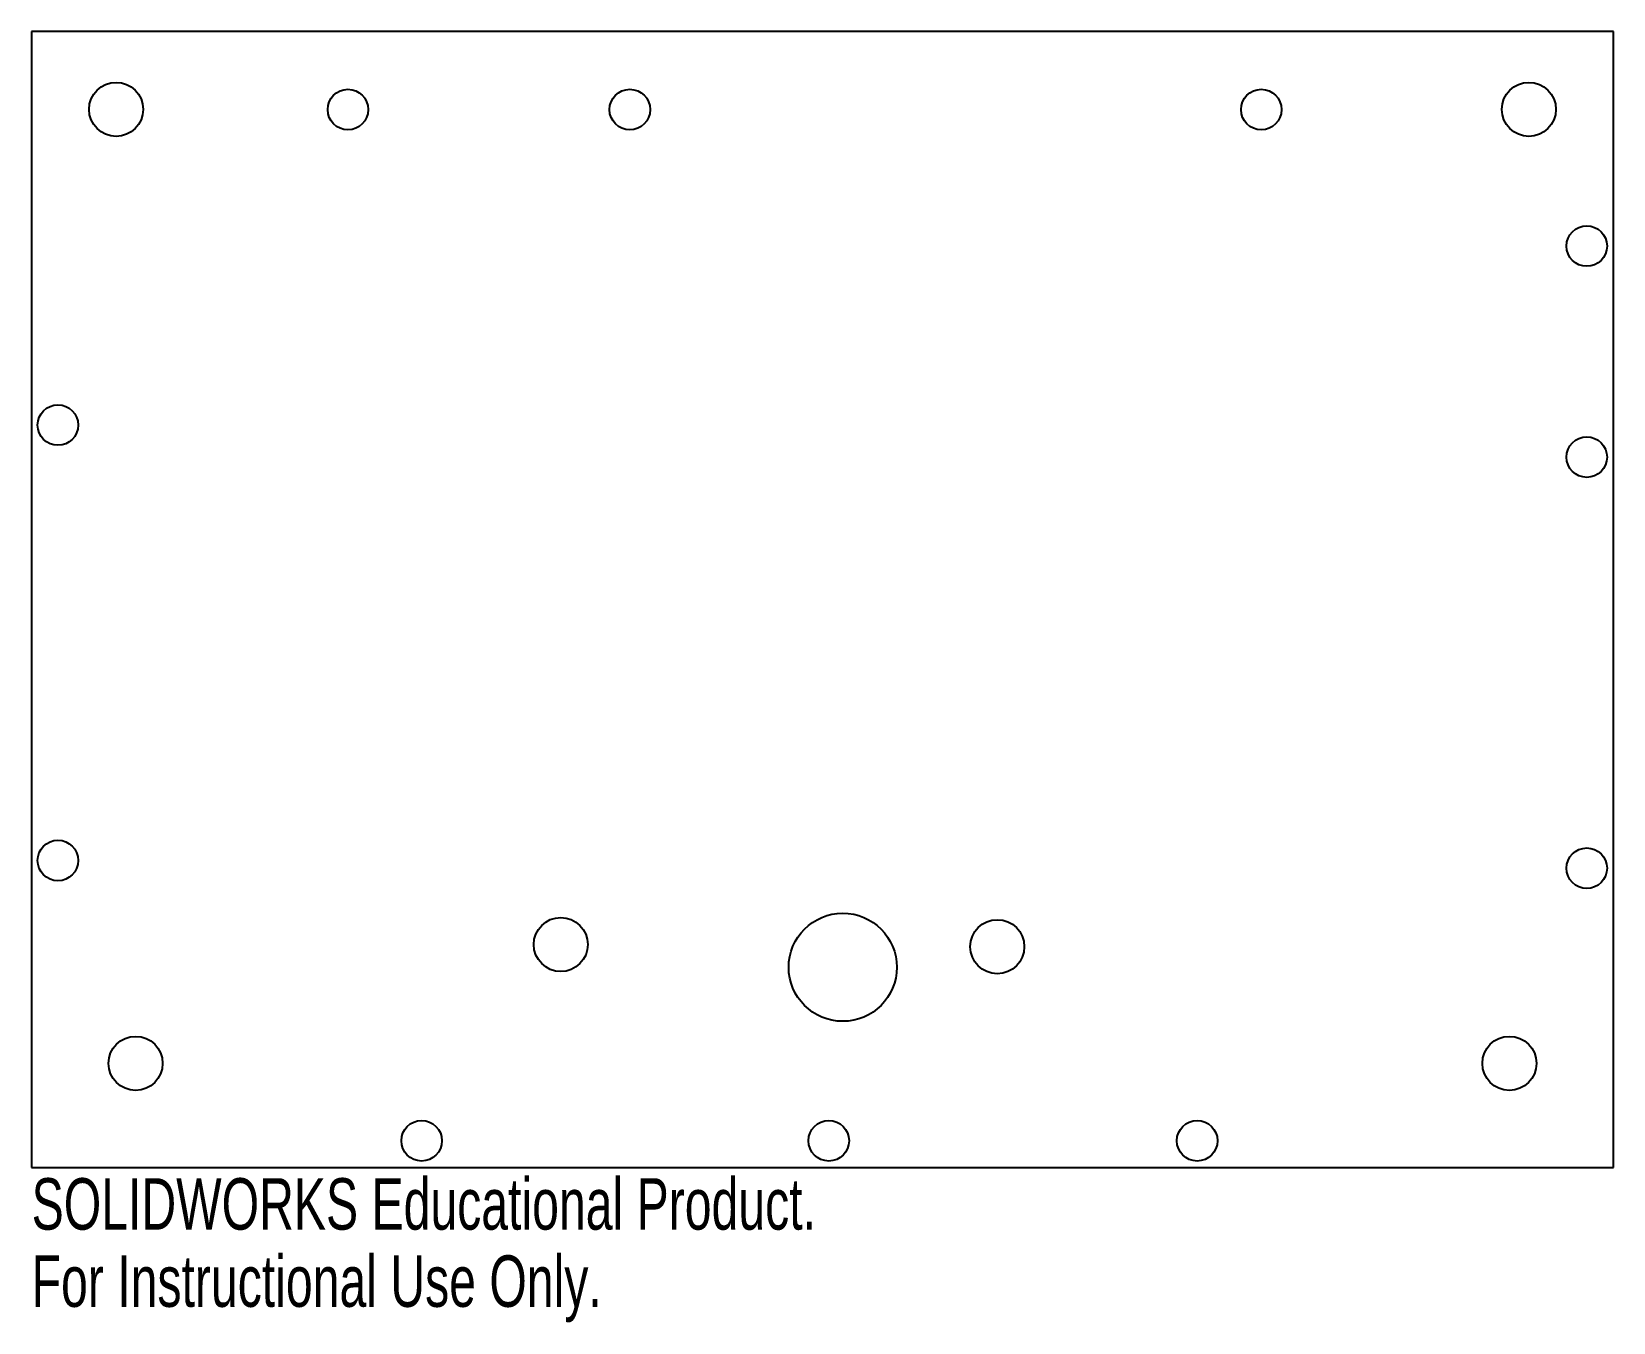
# Model space of a CAD drawing. Header units: inches. Extents: x -2.92 to 2.92, y -2.67 to 2.1.
import ezdxf

# ---------------------------------------------------------------- set-up
doc = ezdxf.new("R2010")
doc.units = ezdxf.units.IN
doc.header["$MEASUREMENT"] = 0
doc.styles.add('SLDTEXTSTYLE0', font='TXT', dxfattribs={"width": 0.7})

msp = doc.modelspace()

# ---------------------------------------------------------------- linework, layer by layer
at = {"color": 7, "linetype": 'Continuous', "lineweight": 25}
for p, q in [((-2.925, 2.1), (-2.925, -2.1)), ((2.925, 2.1), (-2.925, 2.1)), ((2.925, -2.1), (2.925, 2.1)), ((-2.925, -2.1), (2.925, -2.1))]:
    msp.add_line(p, q, dxfattribs=at)
for centre, radius in [((-2.6125, 1.8125), 0.1), ((-1.7551, 1.8117), 0.075), ((-0.7125, 1.8117), 0.075), ((1.6229, 1.8117), 0.075), ((2.6125, 1.8125), 0.1), ((2.8266, 1.3071), 0.075), ((-2.8277, 0.6451), 0.075), ((2.8266, 0.5266), 0.075), ((-2.8277, -0.9653), 0.075), ((2.8266, -0.9939), 0.075), ((0.075, -1.36), 0.2), ((-0.9679, -1.276), 0.1), ((0.6463, -1.2842), 0.1), ((-2.5406, -1.7156), 0.1), ((2.5406, -1.7156), 0.1), ((-1.4825, -2.0016), 0.075), ((0.0233, -2.0016), 0.075), ((1.3857, -2.0016), 0.075)]:
    msp.add_circle(centre, radius, dxfattribs=at)

# ---------------------------------------------------------------- texts
at = {"color": 7, "linetype": 'Continuous', "char_height": 0.1903, "attachment_point": 1, "style": 'SLDTEXTSTYLE0'}
for s, insert in [('SOLIDWORKS Educational Product.', (-2.925, -2.1401)), ('For Instructional Use Only.', (-2.925, -2.4256))]:
    msp.add_mtext(s, dxfattribs=dict(at, insert=insert))

doc.saveas('drawing.dxf')
